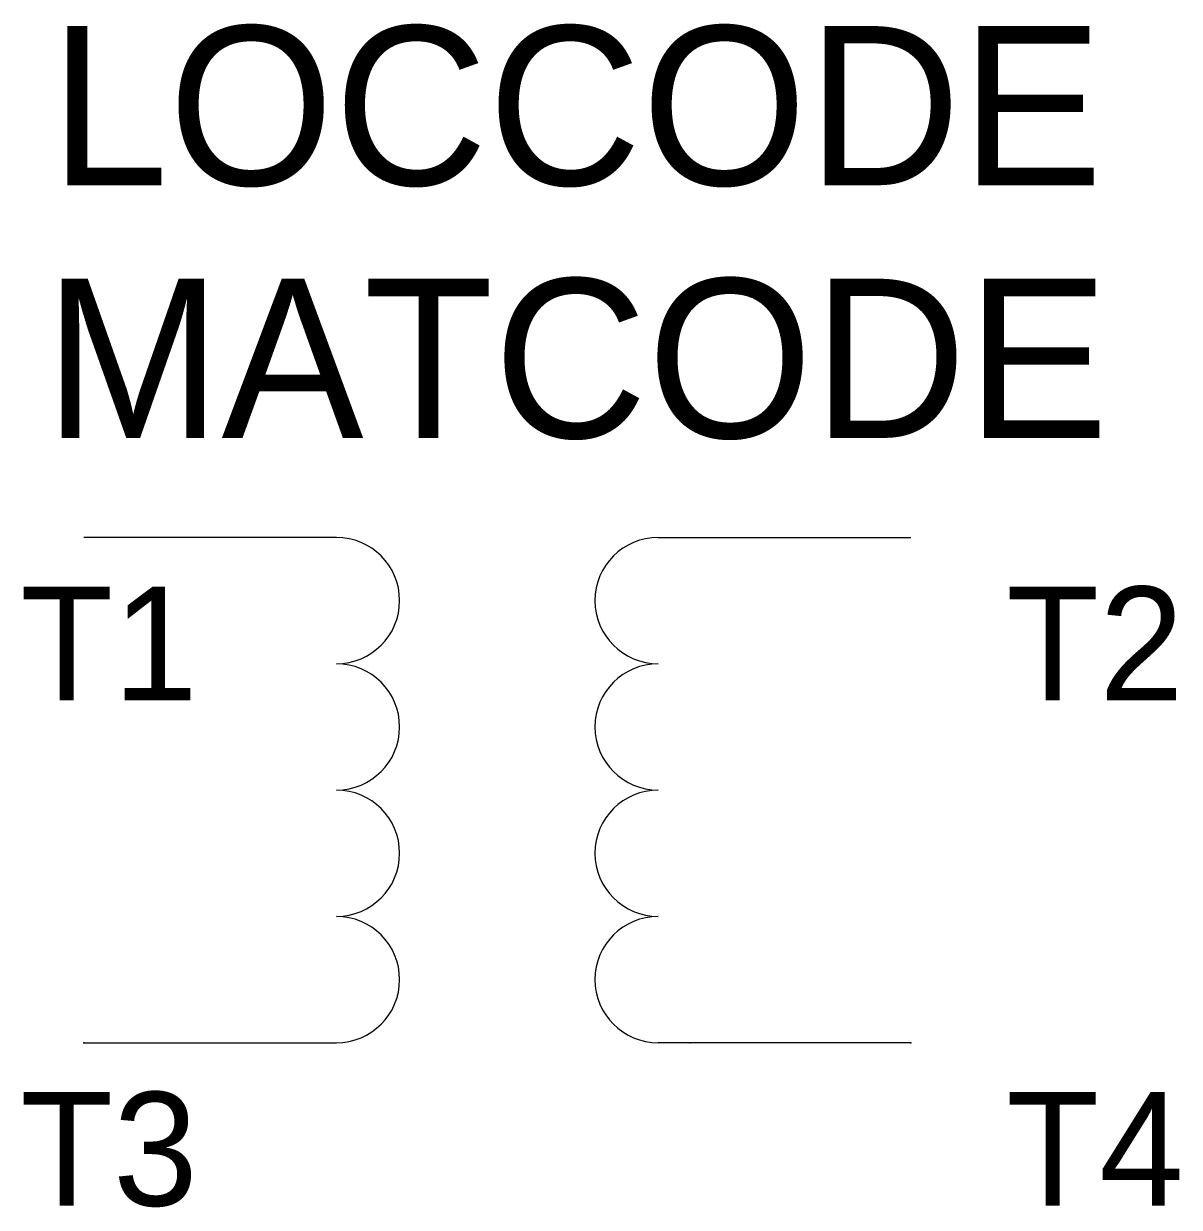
# Model space of a CAD drawing. Extents: x -13.2 to 9.7, y -3.3 to 20.2.
import ezdxf
from ezdxf.enums import TextEntityAlignment as Align

# ---------------------------------------------------------------- set-up
doc = ezdxf.new("R2010")
doc.units = 0
doc.layers.get('0').update_dxf_attribs({"linetype": 'CONTINUOUS'})
for name, color, linetype in [('A', 7, 'CONTINUOUS'), ('C', 6, 'CONTINUOUS'), ('T2', 1, 'CONTINUOUS')]:
    doc.layers.add(name, color=color, linetype=linetype)

msp = doc.modelspace()

# ---------------------------------------------------------------- linework, layer by layer
at = {"color": 0}
for points in [[(-7, 10), (-12, 10)], [(-0.635, 10), (4.365, 10)]]:
    msp.add_lwpolyline(points, dxfattribs=at)
for points in [[(-12, 0), (-7, 0, 1)], [(4.365, 0), (-0.635, 0, -1)]]:
    msp.add_lwpolyline(points, format="xyb", dxfattribs=at)
for centre, start, end in [((-7, 8.75), 270, 90), ((-0.635, 8.75), 90, 270), ((-7, 6.25), 270, 90), ((-0.635, 6.25), 90, 270), ((-7, 3.75), 270, 90), ((-0.635, 3.75), 90, 270), ((-7, 1.25), 270, 90), ((-0.635, 1.25), 90, 270)]:
    msp.add_arc(centre, 1.25, start, end, dxfattribs=at)
at = {"layer": 'A', "color": 0}
msp.add_point((0, 0), dxfattribs=at)
at = {"layer": 'C', "color": 0}
for p in [(-12, 0), (4.365, 0)]:
    msp.add_point(p, dxfattribs=at)

# ---------------------------------------------------------------- texts
at = {"color": 0, "linetype": 'CONTINUOUS'}
for tag, p in [('LOCCODE', (-2.252, 16.969)), ('MATCODE', (-2.252, 11.969))]:
    msp.add_attdef(tag, text='', height=3.15, dxfattribs=at).set_placement(p, align=Align.CENTER)
at = {"layer": 'T2', "color": 0, "linetype": 'CONTINUOUS'}
for tag, p in [('T1', (-9.745, 6.775)), ('T3', (-9.745, -3.225))]:
    msp.add_attdef(tag, text='', height=2.25, dxfattribs=at).set_placement(p, align=Align.RIGHT)
for tag, p in [('T2', (6.255, 6.775)), ('T4', (6.255, -3.225))]:
    msp.add_attdef(tag, p, '', height=2.25, dxfattribs=at)

doc.saveas('drawing.dxf')
